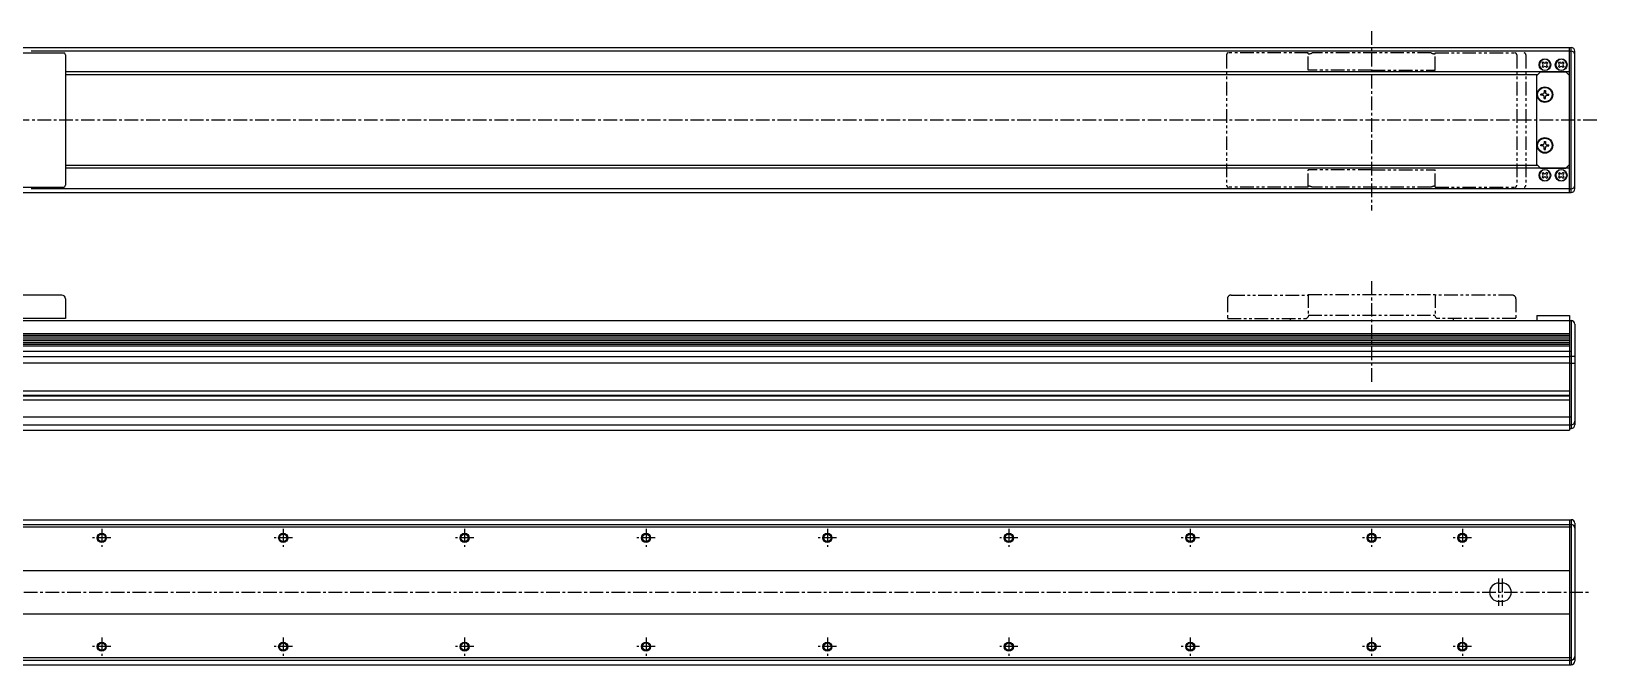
# Model space of a CAD drawing. Extents: x -644 to 699, y 142 to 558.
# Drawn here: x -164 to 699, y 208 to 558 of the extents above; entities that cross this region are included whole.
import ezdxf

# ---------------------------------------------------------------- set-up
doc = ezdxf.new("R2010")
doc.units = 0
for name, pattern in [('CENTER', [12, 7.5, -1.5, 1.5, -1.5]), ('CONTINOUS', [0]), ('PHANTOM', [15, 7.5, -1.5, 1.5, -1.5, 1.5, -1.5])]:
    doc.linetypes.add(name, pattern=pattern)
doc.layers.get('0').update_dxf_attribs({"linetype": 'CONTINUOUS'})
doc.layers.add('CENTER', color=1, linetype='CENTER')

msp = doc.modelspace()

# ---------------------------------------------------------------- linework, layer by layer
at = {"color": 7, "linetype": 'CONTINOUS'}
for p, q in [((-470.77, 548.73), (685.23, 548.73)), ((-189.77, 545.73), (-145.77, 545.73)), ((684.23, 546.66), (-163.62, 546.66)), ((-144.77, 544.73), (-144.77, 472.73)), ((684.23, 468.73), (684.23, 548.73)), ((684.23, 546.66), (685.23, 546.66)), ((685.23, 468.73), (685.23, 548.73)), ((687.23, 470.73), (687.23, 546.73)), ((684.23, 535.23), (-144.77, 535.23)), ((666.23, 533.23), (668.23, 535.23)), ((668.23, 535.23), (682.23, 535.23)), ((669.19, 540.17), (669.79, 540.77)), ((669.6, 539.76), (669.19, 540.17)), ((669.19, 538.29), (669.6, 538.71)), ((669.79, 537.69), (669.19, 538.29)), ((669.79, 540.77), (670.2, 540.36)), ((670.2, 538.11), (669.79, 537.69)), ((671.25, 540.36), (671.66, 540.77)), ((671.66, 537.69), (671.25, 538.11)), ((671.66, 540.77), (672.27, 540.17)), ((672.27, 538.29), (671.66, 537.69)), ((672.27, 540.17), (671.85, 539.76)), ((671.85, 538.71), (672.27, 538.29)), ((678.19, 540.17), (678.79, 540.77)), ((678.6, 539.76), (678.19, 540.17)), ((678.19, 538.29), (678.6, 538.71)), ((678.79, 537.69), (678.19, 538.29)), ((678.79, 540.77), (679.2, 540.36)), ((679.2, 538.11), (678.79, 537.69)), ((680.25, 540.36), (680.66, 540.77)), ((680.66, 537.69), (680.25, 538.11)), ((680.66, 540.77), (681.27, 540.17)), ((681.27, 538.29), (680.66, 537.69)), ((681.27, 540.17), (680.85, 539.76)), ((680.85, 538.71), (681.27, 538.29)), ((684.23, 533.23), (682.23, 535.23)), ((666.73, 533.73), (-144.77, 533.73)), ((666.23, 484.23), (666.23, 533.23)), ((684.23, 484.23), (684.23, 533.23)), ((668.53, 522.42), (668.53, 523.05)), ((669.47, 523.05), (668.53, 523.05)), ((669.47, 522.42), (668.53, 522.42)), ((670.41, 524.93), (670.41, 523.99)), ((670.41, 524.93), (671.04, 524.93)), ((670.41, 520.53), (670.41, 521.48)), ((670.41, 520.53), (671.04, 520.53)), ((671.04, 524.93), (671.04, 523.99)), ((671.04, 520.53), (671.04, 521.48)), ((671.98, 523.05), (672.93, 523.05)), ((671.98, 522.42), (672.93, 522.42)), ((672.93, 522.42), (672.93, 523.05)), ((668.53, 494.42), (668.53, 495.05)), ((669.47, 495.05), (668.53, 495.05)), ((669.47, 494.42), (668.53, 494.42)), ((670.41, 496.93), (670.41, 495.99)), ((670.41, 496.93), (671.04, 496.93)), ((670.41, 492.53), (670.41, 493.48)), ((670.41, 492.53), (671.04, 492.53)), ((671.04, 496.93), (671.04, 495.99)), ((671.04, 492.53), (671.04, 493.48)), ((671.98, 495.05), (672.93, 495.05)), ((671.98, 494.42), (672.93, 494.42)), ((672.93, 494.42), (672.93, 495.05)), ((666.73, 483.73), (-144.77, 483.73)), ((668.23, 482.23), (666.23, 484.23)), ((682.23, 482.23), (684.23, 484.23)), ((684.23, 482.23), (-144.77, 482.23)), ((668.23, 482.23), (682.23, 482.23)), ((669.79, 479.77), (669.19, 479.17)), ((669.19, 479.17), (669.6, 478.76)), ((669.6, 477.71), (669.19, 477.29)), ((669.19, 477.29), (669.79, 476.69)), ((670.2, 479.36), (669.79, 479.77)), ((669.79, 476.69), (670.2, 477.11)), ((671.66, 479.77), (671.25, 479.36)), ((671.25, 477.11), (671.66, 476.69)), ((672.27, 479.17), (671.66, 479.77)), ((671.66, 476.69), (672.27, 477.29)), ((671.85, 478.76), (672.27, 479.17)), ((672.27, 477.29), (671.85, 477.71)), ((678.79, 479.77), (678.19, 479.17)), ((678.19, 479.17), (678.6, 478.76)), ((678.6, 477.71), (678.19, 477.29)), ((678.19, 477.29), (678.79, 476.69)), ((679.2, 479.36), (678.79, 479.77)), ((678.79, 476.69), (679.2, 477.11)), ((680.66, 479.77), (680.25, 479.36)), ((680.25, 477.11), (680.66, 476.69)), ((681.27, 479.17), (680.66, 479.77)), ((680.66, 476.69), (681.27, 477.29)), ((680.85, 478.76), (681.27, 479.17)), ((681.27, 477.29), (680.85, 477.71)), ((-470.77, 468.73), (685.23, 468.73)), ((-189.77, 471.73), (-145.77, 471.73)), ((684.23, 470.8), (-163.62, 470.8)), ((684.23, 470.8), (685.23, 470.8)), ((-146.77, 412.16), (-189.77, 412.16)), ((-144.77, 410.16), (-144.77, 399.16)), ((-470.77, 398.06), (685.23, 398.06)), ((-144.77, 399.16), (-188.77, 399.16)), ((666.23, 400.96), (684.23, 400.96)), ((666.23, 400.96), (666.23, 398.06)), ((684.23, 400.96), (684.23, 398.06)), ((684.23, 398.06), (684.23, 337.56)), ((685.23, 398.06), (685.23, 338.56)), ((-469.77, 391.04), (684.23, 391.04)), ((-469.77, 390.05), (684.23, 390.05)), ((-469.77, 389.06), (684.23, 389.06)), ((687.23, 396.06), (687.23, 340.56)), ((-470.77, 381.18), (685.23, 381.18)), ((-469.77, 388.06), (684.23, 388.06)), ((-469.77, 387.07), (684.23, 387.07)), ((-469.77, 386.08), (684.23, 386.08)), ((-469.77, 385.09), (684.23, 385.09)), ((-469.77, 384.09), (684.23, 384.09)), ((-469.77, 378.31), (684.23, 378.31)), ((-469.77, 374.81), (684.23, 374.81)), ((684.23, 378.46), (687.23, 378.46)), ((684.23, 374.66), (687.23, 374.66)), ((-472.77, 359.4), (684.23, 359.4)), ((-472.77, 354.33), (684.23, 354.33)), ((-469.77, 356.86), (684.23, 356.86)), ((-469.77, 356.56), (684.23, 356.56)), ((-470.77, 345.06), (685.23, 345.06)), ((-470.77, 340.56), (685.23, 340.56)), ((-469.77, 337.56), (684.23, 337.56)), ((684.23, 338.56), (685.23, 338.56)), ((-470.77, 288.25), (685.23, 288.25)), ((-470.77, 285.65), (685.23, 285.65)), ((684.23, 288.25), (684.23, 208.25)), ((685.23, 288.25), (685.23, 208.25)), ((687.23, 286.25), (687.23, 210.25)), ((-470.77, 284.25), (685.23, 284.25)), ((-469.77, 260.25), (684.23, 260.25)), ((645.23, 253.25), (647.23, 253.25)), ((645.23, 243.25), (647.23, 243.25)), ((-469.77, 236.25), (684.23, 236.25)), ((-470.77, 212.25), (685.23, 212.25)), ((-470.77, 210.85), (685.23, 210.85)), ((-470.77, 208.25), (685.23, 208.25))]:
    msp.add_line(p, q, dxfattribs=at)
at = {"color": 3, "linetype": 'PHANTOM'}
for p, q in [((495.23, 544.73), (495.23, 472.73)), ((540.23, 545.73), (496.23, 545.73)), ((540.23, 536.23), (540.23, 545.73)), ((608.05, 545.73), (542.41, 545.73)), ((610.23, 545.73), (654.23, 545.73)), ((610.23, 536.23), (610.23, 545.73)), ((655.23, 544.73), (655.23, 472.73)), ((660.23, 544.73), (660.23, 472.73)), ((575.23, 536.23), (540.23, 536.23)), ((575.23, 536.23), (610.23, 536.23)), ((575.23, 481.23), (540.23, 481.23)), ((540.23, 471.73), (540.23, 481.23)), ((575.23, 481.23), (610.23, 481.23)), ((610.23, 471.73), (610.23, 481.23)), ((540.23, 471.73), (496.23, 471.73)), ((608.05, 471.73), (542.41, 471.73)), ((610.23, 471.73), (654.23, 471.73)), ((495.73, 410.16), (495.73, 399.16)), ((497.73, 412.16), (540.23, 412.16)), ((540.23, 412.56), (610.23, 412.56)), ((540.23, 412.56), (540.23, 400.16)), ((610.23, 412.56), (610.23, 400.16)), ((652.73, 412.16), (610.23, 412.16)), ((654.73, 410.16), (654.73, 399.16)), ((495.73, 399.16), (539.23, 399.16)), ((530.23, 399.16), (530.23, 398.06)), ((539.23, 399.16), (540.23, 400.16)), ((540.23, 401.09), (610.23, 401.09)), ((611.23, 399.16), (610.23, 400.16)), ((654.73, 399.16), (611.23, 399.16)), ((620.23, 399.16), (620.23, 398.06))]:
    msp.add_line(p, q, dxfattribs=at)
at = {"color": 7, "linetype": 'CONTINOUS'}
for centre, radius in [((670.73, 539.23), 3.25), ((679.73, 539.23), 3.25), ((670.73, 522.73), 4.3), ((670.73, 522.73), 4), ((670.73, 494.73), 4.3), ((670.73, 494.73), 4), ((670.73, 478.23), 3.25), ((679.73, 478.23), 3.25), ((-124.77, 278.25), 2.5), ((-124.77, 278.25), 2), ((-24.77, 278.25), 2.5), ((-24.77, 278.25), 2), ((75.23, 278.25), 2.5), ((75.23, 278.25), 2), ((175.23, 278.25), 2.5), ((175.23, 278.25), 2), ((275.23, 278.25), 2.5), ((275.23, 278.25), 2), ((375.23, 278.25), 2.5), ((375.23, 278.25), 2), ((475.23, 278.25), 2.5), ((475.23, 278.25), 2), ((575.23, 278.25), 2.5), ((575.23, 278.25), 2), ((625.23, 278.25), 2.5), ((625.23, 278.25), 2), ((-124.77, 218.25), 2.5), ((-124.77, 218.25), 2), ((-24.77, 218.25), 2.5), ((-24.77, 218.25), 2), ((75.23, 218.25), 2.5), ((75.23, 218.25), 2), ((175.23, 218.25), 2.5), ((175.23, 218.25), 2), ((275.23, 218.25), 2.5), ((275.23, 218.25), 2), ((375.23, 218.25), 2.5), ((375.23, 218.25), 2), ((475.23, 218.25), 2.5), ((475.23, 218.25), 2), ((575.23, 218.25), 2.5), ((575.23, 218.25), 2), ((625.23, 218.25), 2.5), ((625.23, 218.25), 2)]:
    msp.add_circle(centre, radius, dxfattribs=at)
for centre, radius, start, end in [((-145.77, 544.73), 1, 0, 90), ((685.23, 546.73), 2, 0, 90), ((685.23, 544.66), 2, 0, 90), ((670.73, 539.23), 3, 0.00029, 0), ((669.08, 539.23), 0.742, 315, 44.99994), ((670.73, 540.88), 0.742, 225, 314.99996), ((670.73, 537.58), 0.742, 44.99997, 134.99995), ((672.38, 539.23), 0.742, 134.99996, 224.99995), ((679.73, 539.23), 3, 0.00029, 0), ((678.08, 539.23), 0.742, 315, 44.99994), ((679.73, 540.88), 0.742, 225, 314.99996), ((679.73, 537.58), 0.742, 44.99997, 134.99995), ((681.38, 539.23), 0.742, 134.99996, 224.99995), ((669.47, 523.99), 0.94, 269.99996, 0), ((669.47, 521.48), 0.94, 0.00003, 90.00006), ((671.98, 523.99), 0.94, 179.99998, 270.00002), ((671.98, 521.48), 0.94, 90.00001, 180.00005), ((669.47, 495.99), 0.94, 269.99996, 0), ((669.47, 493.48), 0.94, 0.00003, 90.00006), ((671.98, 495.99), 0.94, 179.99998, 270.00002), ((671.98, 493.48), 0.94, 90.00001, 180.00005), ((670.73, 478.23), 3, 0, 359.99971), ((669.08, 478.23), 0.742, 315.00006, 45), ((670.73, 479.88), 0.742, 225.00005, 315.00003), ((670.73, 476.58), 0.742, 45.00004, 135), ((672.38, 478.23), 0.742, 135.00005, 225.00004), ((679.73, 478.23), 3, 0, 359.99971), ((678.08, 478.23), 0.742, 315.00006, 45), ((679.73, 479.88), 0.742, 225.00005, 315.00003), ((679.73, 476.58), 0.742, 45.00004, 135), ((681.38, 478.23), 0.742, 135.00005, 225.00004), ((-145.77, 472.73), 1, 270, 0), ((685.23, 472.8), 2, 270, 0), ((685.23, 470.73), 2, 270, 0), ((-146.77, 410.16), 2, 0, 90), ((685.23, 396.06), 2, 0, 90), ((685.23, 342.56), 2, 270, 0), ((685.23, 340.56), 2, 270, 0), ((685.23, 286.25), 2, 0, 90), ((685.23, 283.65), 2, 0, 90), ((645.23, 248.25), 5, 90, 270), ((647.23, 248.25), 5, 270, 90), ((685.23, 212.85), 2, 270, 0), ((685.23, 210.25), 2, 270, 0)]:
    msp.add_arc(centre, radius, start, end, dxfattribs=at)
at = {"color": 3, "linetype": 'PHANTOM'}
for centre, radius, start, end in [((496.23, 544.73), 1, 90, 180), ((540.23, 550.23), 5, 270, 295.84193), ((610.23, 550.23), 5, 244.15807, 270), ((654.23, 544.73), 1, 0, 90), ((659.23, 544.73), 1, 0, 90), ((496.23, 472.73), 1, 180, 270), ((540.23, 467.23), 5, 64.15807, 90), ((610.23, 467.23), 5, 90, 115.84193), ((654.23, 472.73), 1, 270, 0), ((659.23, 472.73), 1, 270, 0), ((497.73, 410.16), 2, 90, 180), ((652.73, 410.16), 2, 0, 90)]:
    msp.add_arc(centre, radius, start, end, dxfattribs=at)
at = {"layer": 'CENTER', "color": 1, "linetype": 'CENTER'}
for p, q in [((575.23, 557.68), (575.23, 458.91)), ((699.28, 508.73), (-509.96, 508.73)), ((575.23, 419.76), (575.23, 363.18)), ((-119.73, 278.25), (-129.81, 278.25)), ((-124.77, 283.29), (-124.77, 273.21)), ((-19.73, 278.25), (-29.81, 278.25)), ((-24.77, 283.29), (-24.77, 273.21)), ((80.27, 278.25), (70.19, 278.25)), ((75.23, 283.29), (75.23, 273.21)), ((180.27, 278.25), (170.19, 278.25)), ((175.23, 283.29), (175.23, 273.21)), ((280.27, 278.25), (270.19, 278.25)), ((275.23, 283.29), (275.23, 273.21)), ((380.27, 278.25), (370.19, 278.25)), ((375.23, 283.29), (375.23, 273.21)), ((480.27, 278.25), (470.19, 278.25)), ((475.23, 283.29), (475.23, 273.21)), ((580.27, 278.25), (570.19, 278.25)), ((575.23, 283.29), (575.23, 273.21)), ((630.27, 278.25), (620.19, 278.25)), ((625.23, 283.29), (625.23, 273.21)), ((645.23, 255.79), (645.23, 240.71)), ((647.23, 255.79), (647.23, 240.71)), ((-515.8, 248.25), (695.16, 248.25)), ((-119.73, 218.25), (-129.81, 218.25)), ((-124.77, 223.29), (-124.77, 213.21)), ((-19.73, 218.25), (-29.81, 218.25)), ((-24.77, 223.29), (-24.77, 213.21)), ((80.27, 218.25), (70.19, 218.25)), ((75.23, 223.29), (75.23, 213.21)), ((180.27, 218.25), (170.19, 218.25)), ((175.23, 223.29), (175.23, 213.21)), ((280.27, 218.25), (270.19, 218.25)), ((275.23, 223.29), (275.23, 213.21)), ((380.27, 218.25), (370.19, 218.25)), ((375.23, 223.29), (375.23, 213.21)), ((480.27, 218.25), (470.19, 218.25)), ((475.23, 223.29), (475.23, 213.21)), ((580.27, 218.25), (570.19, 218.25)), ((575.23, 223.29), (575.23, 213.21)), ((630.27, 218.25), (620.19, 218.25)), ((625.23, 223.29), (625.23, 213.21))]:
    msp.add_line(p, q, dxfattribs=at)

doc.saveas('drawing.dxf')
